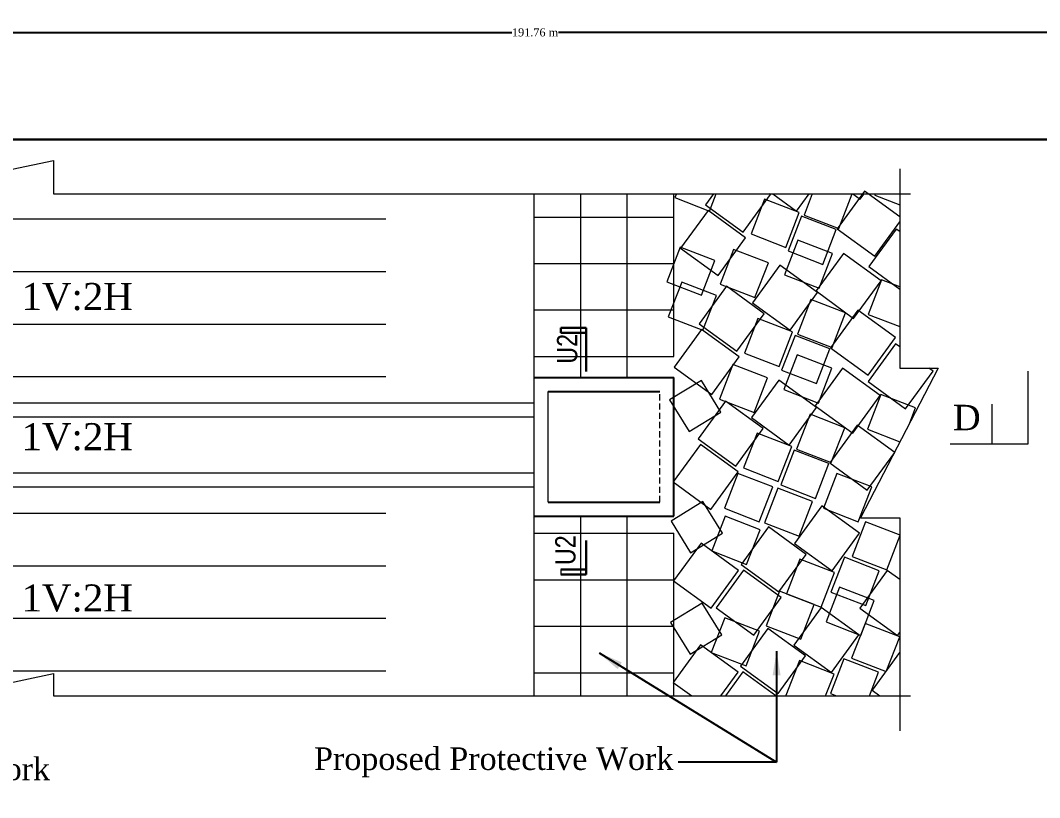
# Model space of a CAD drawing. Header units: metres. Extents: x -1354 to 3686, y -9962 to -7697.
# Drawn here: x 1497.1 to 1560.1, y -8952.3 to -8904.2 of the extents above; entities that cross this region are included whole.
import ezdxf

# ---------------------------------------------------------------- set-up
doc = ezdxf.new("R2010")
doc.units = ezdxf.units.M
doc.linetypes.add('DASHEDX2', pattern=[38.1, 25.4, -12.7])
doc.layers.add('Blocks', color=11, linetype='Continuous', lineweight=9)
doc.layers.add('Layer1', color=7, linetype='Continuous', lineweight=13)
doc.layers.add('LINE', color=7, linetype='Continuous')
doc.styles.get("Standard").update_dxf_attribs({"font": 'times.ttf'})
doc.styles.add('TIMES', font='ARIALN.TTF')
doc.dimstyles.get("Standard").update_dxf_attribs({"dimtxt": 0.5, "dimasz": 0.4075, "dimexe": 0.364, "dimexo": 0.219, "dimgap": 0.09, "dimtad": 0, "dimdec": 0, "dimlfac": 1000, "dimzin": 0, "dimdsep": 46, "dimtxsty": 'Standard', "dimcen": 0.09, "dimadec": 0, "dimazin": 0, "dimtfac": 1, "dimtdec": 0, "dimtofl": 0, "dimtmove": 0, "dimatfit": 3, "dimfxl": 1, "dimtolj": 1, "dimtzin": 0, "dimarcsym": 0})

# ---------------------------------------------------------------- blocks, each defined once
blk = doc.blocks.new('*D191')
at = {"layer": 'Blocks', "color": 0, "lineweight": -2, "ltscale": 0.5}
for p, q in [((1433.036, -8905.081), (1433.036, -8904.597)), ((1624.794, -8905.081), (1624.794, -8904.597))]:
    blk.add_line(p, q, dxfattribs=at)
at = {"layer": 'Blocks', "color": 0, "linetype": 'ByBlock', "lineweight": -2, "ltscale": 0.5}
for p, q in [((1433.443, -8904.961), (1527.475, -8904.961)), ((1624.387, -8904.961), (1530.355, -8904.961))]:
    blk.add_line(p, q, dxfattribs=at)
at = {"layer": 'Blocks', "color": 0, "linetype": 'ByBlock', "lineweight": -3, "ltscale": 0.5}
for points in [[(1433.443, -8904.893), (1433.443, -8905.029), (1433.036, -8904.961)], [(1624.387, -8904.893), (1624.387, -8905.029), (1624.794, -8904.961)]]:
    blk.add_solid(points, dxfattribs=at)
at = {"layer": 'Defpoints', "color": 0, "linetype": 'ByBlock', "lineweight": -3, "ltscale": 0.5}
for p in [(1624.794, -8904.961), (1433.036, -8911.588), (1624.794, -8911.588)]:
    blk.add_point(p, dxfattribs=at)
at = {"layer": 'Blocks', "color": 0, "linetype": 'ByBlock', "lineweight": -2, "ltscale": 0.5, "insert": (1528.915, -8904.961), "char_height": 0.5, "attachment_point": 5}
blk.add_mtext('\\A1;191.76 m', dxfattribs=at)
blk = doc.blocks.new('*D318')
at = {"layer": 'Blocks', "color": 0, "lineweight": -2, "ltscale": 0.5}
for p, q in [((1433.036, -8905.081), (1433.036, -8904.597)), ((1624.794, -8905.081), (1624.794, -8904.597))]:
    blk.add_line(p, q, dxfattribs=at)
at = {"layer": 'Blocks', "color": 0, "linetype": 'ByBlock', "lineweight": -2, "ltscale": 0.5}
for p, q in [((1433.443, -8904.961), (1527.475, -8904.961)), ((1624.387, -8904.961), (1530.355, -8904.961))]:
    blk.add_line(p, q, dxfattribs=at)
at = {"layer": 'Blocks', "color": 0, "linetype": 'ByBlock', "lineweight": -3, "ltscale": 0.5}
for points in [[(1433.443, -8904.893), (1433.443, -8905.029), (1433.036, -8904.961)], [(1624.387, -8904.893), (1624.387, -8905.029), (1624.794, -8904.961)]]:
    blk.add_solid(points, dxfattribs=at)
at = {"layer": 'Defpoints', "color": 0, "linetype": 'ByBlock', "lineweight": -3, "ltscale": 0.5}
for p in [(1624.794, -8904.961), (1433.036, -8911.588), (1624.794, -8911.588)]:
    blk.add_point(p, dxfattribs=at)
at = {"layer": 'Blocks', "color": 0, "linetype": 'ByBlock', "lineweight": -2, "ltscale": 0.5, "insert": (1528.915, -8904.961), "char_height": 0.5, "attachment_point": 5}
blk.add_mtext('\\A1;191.76 m', dxfattribs=at)

msp = doc.modelspace()

# ---------------------------------------------------------------- linework, layer by layer
at = {"color": 0, "linetype": 'Continuous', "lineweight": -3, "ltscale": 0.5}
for p, q in [((1528.863252, -8926.299699), (1537.488252, -8926.299699)), ((1528.863252, -8926.299699), (1537.488252, -8926.299699)), ((1537.488252, -8934.862824), (1537.488252, -8926.299699)), ((1537.488252, -8934.862824), (1537.488252, -8926.299699)), ((1529.725752, -8927.162199), (1536.625752, -8927.162199)), ((1529.725752, -8927.162199), (1536.625752, -8927.162199)), ((1529.725752, -8934.000324), (1536.625752, -8934.000324)), ((1529.725752, -8934.000324), (1536.625752, -8934.000324)), ((1528.863252, -8934.862824), (1537.488252, -8934.862824)), ((1528.863252, -8934.862824), (1537.488252, -8934.862824))]:
    msp.add_line(p, q, dxfattribs=at)
at = {"layer": 'Blocks', "color": 0, "lineweight": 13, "ltscale": 0.05}
for p, q in [((1528.863252, -8927.872889), (1528.863252, -8914.935389)), ((1528.863252, -8927.872889), (1528.863252, -8914.935389)), ((1531.738252, -8926.299699), (1531.738252, -8914.935389)), ((1531.738252, -8926.299699), (1531.738252, -8914.935389)), ((1534.613252, -8926.299699), (1534.613252, -8914.935389)), ((1534.613252, -8926.299699), (1534.613252, -8914.935389)), ((1534.613252, -8926.299699), (1534.613252, -8914.935389)), ((1534.613252, -8926.299699), (1534.613252, -8914.935389)), ((1537.488252, -8924.997889), (1537.488252, -8914.935389)), ((1537.488252, -8924.997889), (1537.488252, -8914.935389)), ((1457.652661, -8916.477237), (1519.695291, -8916.477237)), ((1457.652661, -8916.477237), (1519.695291, -8916.477237)), ((1528.863252, -8916.372889), (1537.488252, -8916.372889)), ((1528.863252, -8916.372889), (1537.488252, -8916.372889)), ((1528.863252, -8919.247889), (1537.488252, -8919.247889)), ((1528.863252, -8919.247889), (1537.488252, -8919.247889)), ((1476.477267, -8919.733137), (1519.695291, -8919.733137)), ((1476.477267, -8919.733137), (1519.695291, -8919.733137)), ((1528.863252, -8922.122889), (1537.488252, -8922.122889)), ((1528.863252, -8922.122889), (1537.488252, -8922.122889)), ((1476.477267, -8922.989038), (1519.695291, -8922.989038)), ((1476.477267, -8922.989038), (1519.695291, -8922.989038)), ((1528.863252, -8924.997889), (1537.488252, -8924.997889)), ((1528.863252, -8924.997889), (1537.488252, -8924.997889)), ((1457.652661, -8926.244939), (1519.695291, -8926.244939)), ((1457.652661, -8926.244939), (1519.695291, -8926.244939)), ((1559.40916, -8930.388045), (1559.40916, -8925.897144)), ((1559.40916, -8930.388045), (1559.40916, -8925.897144)), ((1529.725752, -8934.000324), (1529.725752, -8927.162199)), ((1529.725752, -8934.000324), (1529.725752, -8927.162199)), ((1449.631411, -8927.872889), (1528.863252, -8927.872889)), ((1449.631411, -8927.872889), (1528.863252, -8927.872889)), ((1528.863252, -8932.185389), (1528.863252, -8927.872889)), ((1528.863252, -8932.185389), (1528.863252, -8927.872889)), ((1557.161004, -8927.946479), (1557.161004, -8930.388045)), ((1557.161004, -8927.946479), (1557.161004, -8930.388045)), ((1457.561415, -8928.735389), (1528.863252, -8928.735389)), ((1457.561415, -8928.735389), (1528.863252, -8928.735389)), ((1554.576654, -8930.388045), (1559.40916, -8930.388045)), ((1554.576654, -8930.388045), (1559.40916, -8930.388045)), ((1457.609502, -8932.185389), (1528.863252, -8932.185389)), ((1457.609502, -8932.185389), (1528.863252, -8932.185389)), ((1528.863252, -8945.985389), (1528.863252, -8932.185389)), ((1528.863252, -8945.985389), (1528.863252, -8932.185389)), ((1449.631411, -8933.047889), (1528.863252, -8933.047889)), ((1449.631411, -8933.047889), (1528.863252, -8933.047889)), ((1457.652661, -8934.675839), (1519.695291, -8934.675839)), ((1457.652661, -8934.675839), (1519.695291, -8934.675839)), ((1531.738252, -8945.985389), (1531.738252, -8934.862824)), ((1531.738252, -8945.985389), (1531.738252, -8934.862824)), ((1534.613252, -8945.985389), (1534.613252, -8934.862824)), ((1534.613252, -8945.985389), (1534.613252, -8934.862824)), ((1534.613252, -8945.985389), (1534.613252, -8934.862824)), ((1534.613252, -8945.985389), (1534.613252, -8934.862824)), ((1528.863252, -8935.922889), (1537.488252, -8935.922889)), ((1528.863252, -8935.922889), (1537.488252, -8935.922889)), ((1537.488252, -8945.985389), (1537.488252, -8935.922889)), ((1537.488252, -8945.985389), (1537.488252, -8935.922889)), ((1475.268594, -8937.93174), (1519.695291, -8937.93174)), ((1475.268594, -8937.93174), (1519.695291, -8937.93174)), ((1530.507414, -8938.164972), (1530.507414, -8938.471677)), ((1530.507414, -8938.164972), (1530.507414, -8938.471677)), ((1528.863252, -8938.797889), (1537.488252, -8938.797889)), ((1528.863252, -8938.797889), (1537.488252, -8938.797889)), ((1475.268594, -8941.187641), (1519.695291, -8941.187641)), ((1475.268594, -8941.187641), (1519.695291, -8941.187641)), ((1528.863252, -8941.672889), (1537.488252, -8941.672889)), ((1528.863252, -8941.672889), (1537.488252, -8941.672889)), ((1457.652661, -8944.443542), (1519.695291, -8944.443542)), ((1457.652661, -8944.443542), (1519.695291, -8944.443542)), ((1528.863252, -8944.547889), (1537.488252, -8944.547889)), ((1528.863252, -8944.547889), (1537.488252, -8944.547889))]:
    msp.add_line(p, q, dxfattribs=at)
at = {"layer": 'Blocks', "color": 0, "linetype": 'DASHEDX2', "lineweight": 13, "ltscale": 0.015}
msp.add_line((1536.625752, -8934.000324), (1536.625752, -8927.162199), dxfattribs=at)
msp.add_line((1536.625752, -8934.000324), (1536.625752, -8927.162199), dxfattribs=at)
at = {"layer": 'Blocks', "color": 0, "lineweight": 13, "ltscale": 0.05}
for points in [[(1449.631411, -8914.935389), (1483.001691, -8914.935389), (1483.001691, -8916.256351), (1499.144361, -8912.881705), (1499.144361, -8914.935389), (1552.131887, -8914.935389)], [(1449.631411, -8914.935389), (1483.001691, -8914.935389), (1483.001691, -8916.256351), (1499.144361, -8912.881705), (1499.144361, -8914.935389), (1552.131887, -8914.935389)], [(1551.467478, -8913.396532), (1551.467478, -8925.721531), (1553.835806, -8925.721531), (1549.038601, -8934.970231), (1551.467478, -8934.970231), (1551.467478, -8948.14055)], [(1551.467478, -8913.396532), (1551.467478, -8925.721531), (1553.835806, -8925.721531), (1549.038601, -8934.970231), (1551.467478, -8934.970231), (1551.467478, -8948.14055)], [(1537.654122, -8914.935389), (1537.561991, -8915.173526), (1539.707054, -8916.00341), (1540.120251, -8914.935389)], [(1537.654122, -8914.935389), (1537.561991, -8915.173526), (1539.707054, -8916.00341), (1540.120251, -8914.935389)], [(1539.959697, -8914.935389), (1539.465957, -8915.613265), (1541.789866, -8917.305917), (1543.482518, -8914.982007), (1543.418514, -8914.935389)], [(1539.959697, -8914.935389), (1539.465957, -8915.613265), (1541.789866, -8917.305917), (1543.482518, -8914.982007), (1543.418514, -8914.935389)], [(1543.621545, -8914.935389), (1545.088725, -8916.004029), (1545.867083, -8914.935389)], [(1543.621545, -8914.935389), (1545.088725, -8916.004029), (1545.867083, -8914.935389)], [(1546.058267, -8914.935389), (1545.549761, -8916.249763), (1547.694823, -8917.079646), (1548.524396, -8914.935389)], [(1546.058267, -8914.935389), (1545.549761, -8916.249763), (1547.694823, -8917.079646), (1548.524396, -8914.935389)], [(1551.467478, -8916.35956), (1549.288415, -8914.77241), (1547.595764, -8917.09632), (1549.919673, -8918.788971), (1551.467478, -8916.663927)], [(1551.467478, -8916.35956), (1549.288415, -8914.77241), (1547.595764, -8917.09632), (1549.919673, -8918.788971), (1551.467478, -8916.663927)], [(1548.565256, -8914.935389), (1549.024589, -8915.269951), (1549.268271, -8914.935389)], [(1548.565256, -8914.935389), (1549.024589, -8915.269951), (1549.268271, -8914.935389)], [(1549.956712, -8914.935389), (1549.921392, -8915.026684), (1551.467478, -8915.624835)], [(1549.956712, -8914.935389), (1549.921392, -8915.026684), (1551.467478, -8915.624835)], [(1551.467478, -8917.272889), (1551.252633, -8917.116404), (1549.559982, -8919.440314), (1551.467478, -8920.829665)], [(1551.467478, -8917.272889), (1551.252633, -8917.116404), (1549.559982, -8919.440314), (1551.467478, -8920.829665)], [(1551.467478, -8920.684326), (1550.345, -8920.25006), (1549.515116, -8922.395123), (1551.467478, -8923.150455)], [(1551.467478, -8920.684326), (1550.345, -8920.25006), (1549.515116, -8922.395123), (1551.467478, -8923.150455)], [(1551.467478, -8924.41007), (1551.201791, -8924.216553), (1549.50914, -8926.540463), (1551.833049, -8928.233114), (1553.525701, -8925.909204), (1553.268036, -8925.721531)], [(1551.467478, -8924.41007), (1551.201791, -8924.216553), (1549.50914, -8926.540463), (1551.833049, -8928.233114), (1553.525701, -8925.909204), (1553.268036, -8925.721531)], [(1552.08302, -8929.100789), (1552.43922, -8928.180093), (1550.294157, -8927.350209), (1549.464273, -8929.495271), (1551.474926, -8930.273155)], [(1552.08302, -8929.100789), (1552.43922, -8928.180093), (1550.294157, -8927.350209), (1549.464273, -8929.495271), (1551.474926, -8930.273155)], [(1551.467478, -8938.795297), (1550.694783, -8938.232494), (1549.002132, -8940.556404), (1551.326041, -8942.249055), (1551.467478, -8942.054871)], [(1551.467478, -8938.795297), (1550.694783, -8938.232494), (1549.002132, -8940.556404), (1551.326041, -8942.249055), (1551.467478, -8942.054871)], [(1540.396946, -8945.985389), (1541.467082, -8944.516157), (1539.143172, -8942.823506), (1537.450521, -8945.147416), (1538.601008, -8945.985389)], [(1540.396946, -8945.985389), (1541.467082, -8944.516157), (1539.143172, -8942.823506), (1537.450521, -8945.147416), (1538.601008, -8945.985389)], [(1551.467478, -8943.318129), (1551.446671, -8943.302975), (1549.75402, -8945.626885), (1550.246226, -8945.985389)], [(1551.467478, -8943.318129), (1551.446671, -8943.302975), (1549.75402, -8945.626885), (1550.246226, -8945.985389)], [(1546.882735, -8945.985389), (1547.405284, -8944.63472), (1545.260221, -8943.804836), (1544.430337, -8945.949898), (1544.522073, -8945.985389)], [(1546.882735, -8945.985389), (1547.405284, -8944.63472), (1545.260221, -8943.804836), (1544.430337, -8945.949898), (1544.522073, -8945.985389)], [(1549.590886, -8945.985389), (1550.155937, -8944.52486), (1548.010875, -8943.694976), (1547.180991, -8945.840039), (1547.556689, -8945.985389)], [(1549.590886, -8945.985389), (1550.155937, -8944.52486), (1548.010875, -8943.694976), (1547.180991, -8945.840039), (1547.556689, -8945.985389)], [(1449.631411, -8945.985389), (1483.001691, -8945.985389), (1483.001691, -8948.036219), (1499.144361, -8944.598176), (1499.144361, -8945.985389), (1552.131887, -8945.985389)], [(1449.631411, -8945.985389), (1483.001691, -8945.985389), (1483.001691, -8948.036219), (1499.144361, -8944.598176), (1499.144361, -8945.985389), (1552.131887, -8945.985389)], [(1543.815603, -8945.985389), (1541.771027, -8944.496194), (1540.686352, -8945.985389)], [(1543.815603, -8945.985389), (1541.771027, -8944.496194), (1540.686352, -8945.985389)]]:
    msp.add_lwpolyline(points, dxfattribs=at)
for points in [[(1544.417143, -8918.249217), (1545.247027, -8916.104155), (1543.101964, -8915.274271), (1542.272081, -8917.419334)], [(1544.417143, -8918.249217), (1545.247027, -8916.104155), (1543.101964, -8915.274271), (1542.272081, -8917.419334)], [(1539.61277, -8915.96563), (1537.920119, -8918.28954), (1540.244029, -8919.982191), (1541.93668, -8917.658281)], [(1539.61277, -8915.96563), (1537.920119, -8918.28954), (1540.244029, -8919.982191), (1541.93668, -8917.658281)], [(1546.716802, -8919.300049), (1547.546686, -8917.154987), (1545.401623, -8916.325103), (1544.571739, -8918.470165)], [(1546.716802, -8919.300049), (1547.546686, -8917.154987), (1545.401623, -8916.325103), (1544.571739, -8918.470165)], [(1539.213369, -8921.205366), (1540.043253, -8919.060304), (1537.898191, -8918.23042), (1537.068307, -8920.375482)], [(1539.213369, -8921.205366), (1540.043253, -8919.060304), (1537.898191, -8918.23042), (1537.068307, -8920.375482)], [(1546.487359, -8920.773531), (1547.317243, -8918.628468), (1545.17218, -8917.798585), (1544.342296, -8919.943647)], [(1546.487359, -8920.773531), (1547.317243, -8918.628468), (1545.17218, -8917.798585), (1544.342296, -8919.943647)], [(1542.512529, -8921.357379), (1543.342413, -8919.212316), (1541.19735, -8918.382432), (1540.367466, -8920.527495)], [(1542.512529, -8921.357379), (1543.342413, -8919.212316), (1541.19735, -8918.382432), (1540.367466, -8920.527495)], [(1547.987054, -8918.621829), (1546.294402, -8920.945739), (1548.618312, -8922.63839), (1550.310963, -8920.31448)], [(1547.987054, -8918.621829), (1546.294402, -8920.945739), (1548.618312, -8922.63839), (1550.310963, -8920.31448)], [(1544.05119, -8919.355908), (1542.358538, -8921.679818), (1544.682448, -8923.372469), (1546.375099, -8921.048559)], [(1544.05119, -8919.355908), (1542.358538, -8921.679818), (1544.682448, -8923.372469), (1546.375099, -8921.048559)], [(1539.300777, -8923.371849), (1540.130661, -8921.226787), (1537.985599, -8920.396903), (1537.155715, -8922.541965)], [(1539.300777, -8923.371849), (1540.130661, -8921.226787), (1537.985599, -8920.396903), (1537.155715, -8922.541965)], [(1540.752331, -8920.657795), (1539.05968, -8922.981705), (1541.38359, -8924.674356), (1543.076241, -8922.350446)], [(1540.752331, -8920.657795), (1539.05968, -8922.981705), (1541.38359, -8924.674356), (1543.076241, -8922.350446)], [(1547.288547, -8924.448086), (1548.118431, -8922.303023), (1545.973368, -8921.473139), (1545.143484, -8923.618202)], [(1547.288547, -8924.448086), (1548.118431, -8922.303023), (1545.973368, -8921.473139), (1545.143484, -8923.618202)], [(1544.010867, -8925.617657), (1544.84075, -8923.472594), (1542.695688, -8922.64271), (1541.865804, -8924.787773)], [(1544.010867, -8925.617657), (1544.84075, -8923.472594), (1542.695688, -8922.64271), (1541.865804, -8924.787773)], [(1548.882138, -8922.140849), (1547.189487, -8924.464759), (1549.513397, -8926.15741), (1551.206048, -8923.8335)], [(1548.882138, -8922.140849), (1547.189487, -8924.464759), (1549.513397, -8926.15741), (1551.206048, -8923.8335)], [(1539.206494, -8923.334069), (1537.513842, -8925.657979), (1539.837752, -8927.35063), (1541.530403, -8925.02672)], [(1539.206494, -8923.334069), (1537.513842, -8925.657979), (1539.837752, -8927.35063), (1541.530403, -8925.02672)], [(1546.310525, -8926.668488), (1547.140409, -8924.523426), (1544.995347, -8923.693542), (1544.165463, -8925.838604)], [(1546.310525, -8926.668488), (1547.140409, -8924.523426), (1544.995347, -8923.693542), (1544.165463, -8925.838604)], [(1546.436516, -8927.873679), (1547.2664, -8925.728617), (1545.121338, -8924.898733), (1544.291454, -8927.043796)], [(1546.436516, -8927.873679), (1547.2664, -8925.728617), (1545.121338, -8924.898733), (1544.291454, -8927.043796)], [(1542.461686, -8928.457527), (1543.29157, -8926.312465), (1541.146508, -8925.482581), (1540.316624, -8927.627643)], [(1542.461686, -8928.457527), (1543.29157, -8926.312465), (1541.146508, -8925.482581), (1540.316624, -8927.627643)], [(1547.936211, -8925.721977), (1546.24356, -8928.045887), (1548.56747, -8929.738538), (1550.260121, -8927.414628)], [(1547.936211, -8925.721977), (1546.24356, -8928.045887), (1548.56747, -8929.738538), (1550.260121, -8927.414628)], [(1538.443964, -8929.642642), (1540.403464, -8928.438333), (1539.199156, -8926.478833), (1537.239655, -8927.683142)], [(1538.443964, -8929.642642), (1540.403464, -8928.438333), (1539.199156, -8926.478833), (1537.239655, -8927.683142)], [(1544.000347, -8926.456056), (1542.307696, -8928.779966), (1544.631606, -8930.472617), (1546.324257, -8928.148707)], [(1544.000347, -8926.456056), (1542.307696, -8928.779966), (1544.631606, -8930.472617), (1546.324257, -8928.148707)], [(1540.701489, -8927.757943), (1539.008838, -8930.081853), (1541.332748, -8931.774504), (1543.025399, -8929.450595)], [(1540.701489, -8927.757943), (1539.008838, -8930.081853), (1541.332748, -8931.774504), (1543.025399, -8929.450595)], [(1547.237704, -8931.548234), (1548.067588, -8929.403172), (1545.922526, -8928.573288), (1545.092642, -8930.71835)], [(1547.237704, -8931.548234), (1548.067588, -8929.403172), (1545.922526, -8928.573288), (1545.092642, -8930.71835)], [(1548.831296, -8929.240998), (1547.138645, -8931.564908), (1549.462555, -8933.257559), (1551.155206, -8930.933649)], [(1548.831296, -8929.240998), (1547.138645, -8931.564908), (1549.462555, -8933.257559), (1551.155206, -8930.933649)], [(1543.960024, -8932.717805), (1544.789908, -8930.572743), (1542.644846, -8929.742859), (1541.814962, -8931.887921)], [(1543.960024, -8932.717805), (1544.789908, -8930.572743), (1542.644846, -8929.742859), (1541.814962, -8931.887921)], [(1539.155651, -8930.434217), (1537.463, -8932.758127), (1539.78691, -8934.450778), (1541.479561, -8932.126869)], [(1539.155651, -8930.434217), (1537.463, -8932.758127), (1539.78691, -8934.450778), (1541.479561, -8932.126869)], [(1546.259683, -8933.768637), (1547.089567, -8931.623574), (1544.944504, -8930.79369), (1544.114621, -8932.938753)], [(1546.259683, -8933.768637), (1547.089567, -8931.623574), (1544.944504, -8930.79369), (1544.114621, -8932.938753)], [(1542.780598, -8935.212343), (1543.610482, -8933.067281), (1541.465419, -8932.237397), (1540.635535, -8934.382459)], [(1542.780598, -8935.212343), (1543.610482, -8933.067281), (1541.465419, -8932.237397), (1540.635535, -8934.382459)], [(1548.902938, -8935.212343), (1549.732822, -8933.067281), (1547.58776, -8932.237397), (1546.757876, -8934.382459)], [(1548.902938, -8935.212343), (1549.732822, -8933.067281), (1547.58776, -8932.237397), (1546.757876, -8934.382459)], [(1545.243446, -8936.113139), (1546.07333, -8933.968077), (1543.928268, -8933.138193), (1543.098384, -8935.283255)], [(1545.243446, -8936.113139), (1546.07333, -8933.968077), (1543.928268, -8933.138193), (1543.098384, -8935.283255)], [(1538.537525, -8937.132708), (1540.497025, -8935.9284), (1539.292717, -8933.968899), (1537.333216, -8935.173208)], [(1538.537525, -8937.132708), (1540.497025, -8935.9284), (1539.292717, -8933.968899), (1537.333216, -8935.173208)], [(1546.651081, -8934.237925), (1544.95843, -8936.561835), (1547.28234, -8938.254486), (1548.974991, -8935.930576)], [(1546.651081, -8934.237925), (1544.95843, -8936.561835), (1547.28234, -8938.254486), (1548.974991, -8935.930576)], [(1541.996576, -8937.851523), (1542.82646, -8935.70646), (1540.681398, -8934.876577), (1539.851514, -8937.021639)], [(1541.996576, -8937.851523), (1542.82646, -8935.70646), (1540.681398, -8934.876577), (1539.851514, -8937.021639)], [(1550.672219, -8938.198356), (1551.502103, -8936.053293), (1549.357041, -8935.223409), (1548.527157, -8937.368472)], [(1550.672219, -8938.198356), (1551.502103, -8936.053293), (1549.357041, -8935.223409), (1548.527157, -8937.368472)], [(1543.352223, -8935.539812), (1541.659572, -8937.863722), (1543.983482, -8939.556373), (1545.676133, -8937.232463)], [(1543.352223, -8935.539812), (1541.659572, -8937.863722), (1543.983482, -8939.556373), (1545.676133, -8937.232463)], [(1539.17853, -8936.543397), (1537.485879, -8938.867307), (1539.809789, -8940.559958), (1541.50244, -8938.236048)], [(1539.17853, -8936.543397), (1537.485879, -8938.867307), (1539.809789, -8940.559958), (1541.50244, -8938.236048)], [(1546.610758, -8940.499674), (1547.440642, -8938.354611), (1545.29558, -8937.524727), (1544.465696, -8939.66979)], [(1546.610758, -8940.499674), (1547.440642, -8938.354611), (1545.29558, -8937.524727), (1544.465696, -8939.66979)], [(1549.361412, -8940.389814), (1550.191295, -8938.244752), (1548.046233, -8937.414868), (1547.216349, -8939.55993)], [(1549.361412, -8940.389814), (1550.191295, -8938.244752), (1548.046233, -8937.414868), (1547.216349, -8939.55993)], [(1541.806385, -8938.216086), (1540.113734, -8940.539996), (1542.437644, -8942.232647), (1544.130295, -8939.908737)], [(1541.806385, -8938.216086), (1540.113734, -8940.539996), (1542.437644, -8942.232647), (1544.130295, -8939.908737)], [(1545.354163, -8942.47965), (1546.184047, -8940.334587), (1544.038984, -8939.504703), (1543.2091, -8941.649766)], [(1545.354163, -8942.47965), (1546.184047, -8940.334587), (1544.038984, -8939.504703), (1543.2091, -8941.649766)], [(1549.062482, -8942.240667), (1549.892366, -8940.095605), (1547.747303, -8939.265721), (1546.917419, -8941.410783)], [(1549.062482, -8942.240667), (1549.892366, -8940.095605), (1547.747303, -8939.265721), (1546.917419, -8941.410783)], [(1538.502166, -8943.412817), (1540.461667, -8942.208508), (1539.257358, -8940.249008), (1537.297858, -8941.453316)], [(1538.502166, -8943.412817), (1540.461667, -8942.208508), (1539.257358, -8940.249008), (1537.297858, -8941.453316)], [(1546.615723, -8940.518033), (1544.923072, -8942.841943), (1547.246981, -8944.534594), (1548.939633, -8942.210684)], [(1546.615723, -8940.518033), (1544.923072, -8942.841943), (1547.246981, -8944.534594), (1548.939633, -8942.210684)], [(1541.961218, -8944.131631), (1542.791101, -8941.986569), (1540.646039, -8941.156685), (1539.816155, -8943.301748)], [(1541.961218, -8944.131631), (1542.791101, -8941.986569), (1540.646039, -8941.156685), (1539.816155, -8943.301748)], [(1550.636861, -8944.478464), (1551.466745, -8942.333402), (1549.321682, -8941.503518), (1548.491798, -8943.64858)], [(1550.636861, -8944.478464), (1551.466745, -8942.333402), (1549.321682, -8941.503518), (1548.491798, -8943.64858)], [(1543.316865, -8941.81992), (1541.624213, -8944.14383), (1543.948123, -8945.836481), (1545.640774, -8943.512572)], [(1543.316865, -8941.81992), (1541.624213, -8944.14383), (1543.948123, -8945.836481), (1545.640774, -8943.512572)]]:
    msp.add_lwpolyline(points, close=True, dxfattribs=at)
at = {"layer": 'Layer1', "color": 7, "lineweight": 30}
for p, q in [((1532.073892, -8923.221097), (1530.507414, -8923.221097)), ((1530.507414, -8923.221097), (1530.507414, -8923.527801)), ((1532.073892, -8923.221097), (1530.507414, -8923.221097)), ((1530.507414, -8923.221097), (1530.507414, -8923.527801)), ((1532.073892, -8925.930699), (1532.073892, -8923.221097)), ((1532.073892, -8925.930699), (1532.073892, -8923.221097)), ((1530.507414, -8923.527801), (1532.073892, -8923.527801)), ((1530.507414, -8923.527801), (1532.073892, -8923.527801)), ((1532.073892, -8936.378358), (1532.073892, -8938.471677)), ((1532.073892, -8936.378358), (1532.073892, -8938.471677)), ((1530.507414, -8938.164972), (1532.073892, -8938.164972)), ((1530.507414, -8938.164972), (1532.073892, -8938.164972)), ((1532.073892, -8938.471677), (1530.507414, -8938.471677)), ((1532.073892, -8938.471677), (1530.507414, -8938.471677))]:
    msp.add_line(p, q, dxfattribs=at)
at = {"layer": 'LINE', "color": 1, "linetype": 'ByBlock', "lineweight": 30, "ltscale": 0.5}
msp.add_lwpolyline([(1433.035803, -9047.188804), (1433.035803, -8911.588288), (1624.794109, -8911.588288), (1624.794109, -9047.188804), (1433.035803, -9047.188804)], close=True, dxfattribs=at)
msp.add_lwpolyline([(1433.035803, -9047.188804), (1433.035803, -8911.588288), (1624.794109, -8911.588288), (1624.794109, -9047.188804), (1433.035803, -9047.188804)], close=True, dxfattribs=at)

# ---------------------------------------------------------------- texts
at = {"color": 0, "linetype": 'ByBlock', "lineweight": 30, "ltscale": 0.5, "attachment_point": 1}
for s, insert, char_height, width in [('D', (1554.763981, -8927.986577), 1.568985, 53.38644999), ('D', (1554.763981, -8927.986577), 1.568985, 53.38644999), ('Proposed Protective Work', (1515.244627, -8949.168263), 1.39465363, 72.91423283), ('Proposed Protective Work', (1515.244627, -8949.168263), 1.39465363, 72.91423283), ('Proposed Protective Work', (1476.69425, -8949.800243), 1.39465363, 72.91423283), ('Proposed Protective Work', (1476.69425, -8949.800243), 1.39465363, 72.91423283)]:
    msp.add_mtext(s, dxfattribs=dict(at, insert=insert, char_height=char_height, width=width))
at = {"layer": 'Blocks', "color": 0, "lineweight": 30, "ltscale": 0.5}
for p in [(1497.159047, -8922.124019), (1497.159047, -8930.791063), (1497.159047, -8940.765034)]:
    msp.add_text('1V:2H ', height=1.6735844, dxfattribs=at).set_placement(p)
at = {"layer": 'Layer1', "color": 7, "lineweight": 30, "char_height": 1.2570075, "width": 2.67428346, "attachment_point": 1, "rotation": 90, "style": 'TIMES'}
for insert in [(1530.269196, -8925.444411), (1530.269196, -8925.444411), (1530.160733, -8937.894484), (1530.160733, -8937.894484)]:
    msp.add_mtext('U2', dxfattribs=dict(at, insert=insert))

# ---------------------------------------------------------------- dimensions: what is measured, and where the dimension line sits
at = {"layer": 'Blocks', "color": 0, "linetype": 'ByBlock', "lineweight": -2, "ltscale": 0.5}
for picture in ['*D191', '*D318']:
    dim = msp.add_linear_dim(base=(1624.794109, -8904.960938), p1=(1433.035803, -8911.588288), p2=(1624.794109, -8911.588288), dimstyle='Standard', override={"dimdec": 2, "dimlfac": 1, "dimpost": ' m', "dimtdec": 2, "dimfxl": 0.12, "dimfxlon": 1}, dxfattribs=at)
    dim.commit()
    dim.dimension.update_dxf_attribs({"geometry": picture, "text_midpoint": (1528.914956, -8904.960938)})

# ---------------------------------------------------------------- leaders
at = {"layer": 'Blocks', "color": 0, "lineweight": 30, "ltscale": 0.5}
for points in [[(1532.872057, -8943.33045), (1543.854148, -8950.086894), (1538.721106, -8950.086894)], [(1532.872057, -8943.33045), (1543.854148, -8950.086894), (1538.721106, -8950.086894)], [(1543.854148, -8943.21127), (1543.854148, -8950.086894), (1537.766256, -8950.086894)], [(1543.854148, -8943.21127), (1543.854148, -8950.086894), (1537.766256, -8950.086894)]]:
    msp.add_leader(points, dimstyle='Standard', override={"dimtxt": 1.5, "dimasz": 1.5, "dimdec": 2, "dimlfac": 1, "dimpost": ' m', "dimtdec": 2, "dimfxl": 0.12}, dxfattribs=at)

doc.saveas('drawing.dxf')
